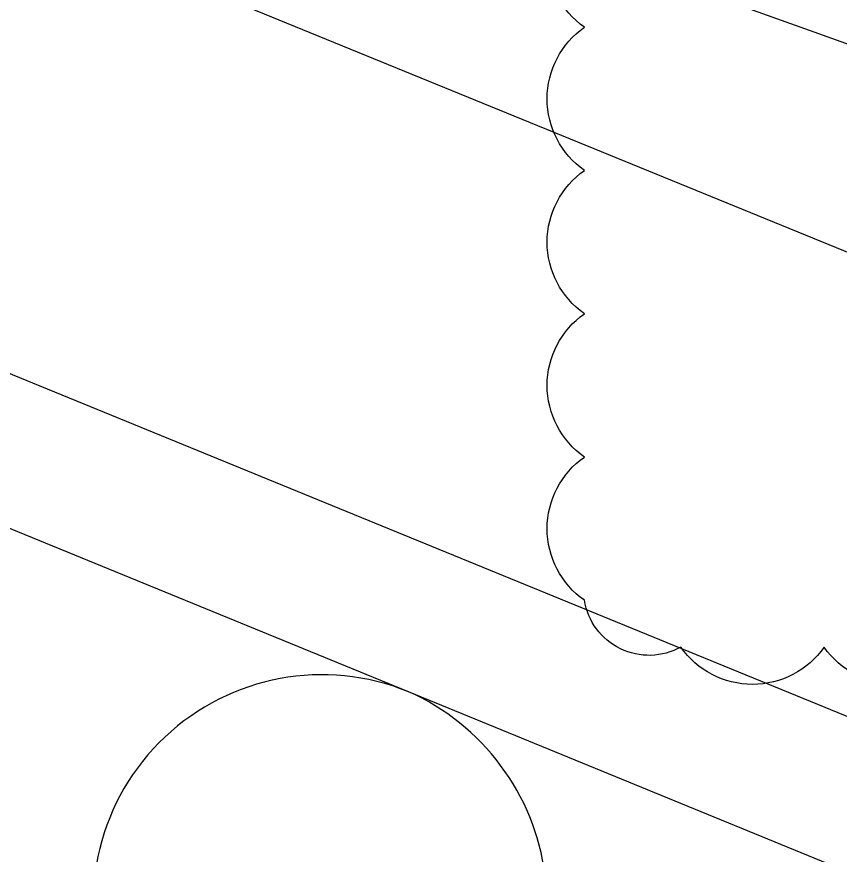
# Model space of a CAD drawing. Extents: x -19176 to -17597, y 5652440 to 5654285.
# Drawn here: x -18239.2 to -18181.7, y 5652944.7 to 5653003.3 of the extents above; entities that cross this region are included whole.
import ezdxf

# ---------------------------------------------------------------- set-up
doc = ezdxf.new("R2010")
doc.units = 0
doc.header["$LTSCALE"] = 5
for name, color, linetype in [('F-RW', 190, 'Continuous'), ('L-TITLEDB', 4, 'Continuous'), ('PROPOSED-SCOPE', 240, 'Continuous')]:
    doc.layers.add(name, color=color, linetype=linetype)

msp = doc.modelspace()

# ---------------------------------------------------------------- linework, layer by layer
at = {"layer": 'F-RW'}
msp.add_line((-18151.895, 5652990.895), (-18246.788, 5653024.824), dxfattribs=at)
at = {"layer": 'L-TITLEDB'}
for p, q in [((-18240.136, 5653010.942), (-18168.297, 5652981.562)), ((-18240.136, 5653010.942), (-18168.297, 5652981.562)), ((-18251.525, 5652983.221), (-18179.704, 5652953.81)), ((-18251.525, 5652983.221), (-18179.704, 5652953.81)), ((-18211.825, 5652956.156), (-18260.224, 5652975.976)), ((-18178.934, 5652942.675), (-18211.825, 5652956.156))]:
    msp.add_line(p, q, dxfattribs=at)
for centre, radius, start, end in [((-18217.869, 5652941.366), 15.978, 67.77189, 198.83526), ((-18218.466, 5652941.248), 16.321, 309.04989, 65.98661)]:
    msp.add_arc(centre, radius, start, end, dxfattribs=at)
at = {"layer": 'PROPOSED-SCOPE', "flags": 128}
msp.add_lwpolyline([(-18102.811, 5653010.123, -0.520567), (-18102.811, 5653000.123, -0.520567), (-18102.811, 5652990.123, -0.520567), (-18102.811, 5652980.123, -0.520567), (-18102.811, 5652970.123, -0.520567), (-18102.811, 5652959.27, -0.520567), (-18112.811, 5652959.27, -0.520567), (-18122.811, 5652959.27, -0.520567), (-18132.811, 5652959.27, -0.520567), (-18142.811, 5652959.27, -0.520567), (-18152.811, 5652959.27, -0.520567), (-18162.811, 5652959.27, -0.520567), (-18172.811, 5652959.27, -0.520567), (-18182.811, 5652959.27, -0.520567), (-18192.811, 5652959.27, -0.520567), (-18199.542, 5652962.538, -0.520567), (-18199.542, 5652972.538, -0.520567), (-18199.542, 5652982.538, -0.520567), (-18199.542, 5652992.538, -0.520567), (-18199.542, 5653002.538, -0.520567), (-18199.542, 5653012.538, -0.520567)], format="xyb", dxfattribs=at)

doc.saveas('drawing.dxf')
